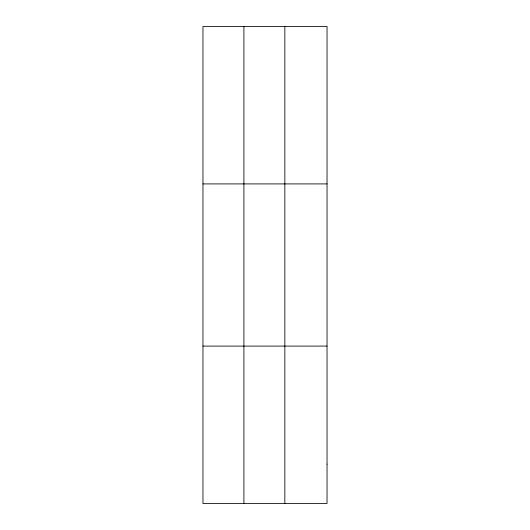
<?xml version="1.0" encoding="UTF-8"?>
<svg xmlns="http://www.w3.org/2000/svg" width="530" height="530" viewBox="0 0 530 530"><rect width="100%" height="100%" fill="white"/><g stroke="black" fill="none" stroke-linecap="round" stroke-linejoin="round"><path stroke-width="0.79" d="M202.964 183.91L327.036 183.91M202.964 346.09L327.036 346.09M284.849 26.5L284.849 503.5M243.906 26.5L243.906 503.5M327.036 464.147L327.036 503.5L202.964 503.5L202.964 26.5L327.036 26.5L327.036 464.147"/></g></svg>
